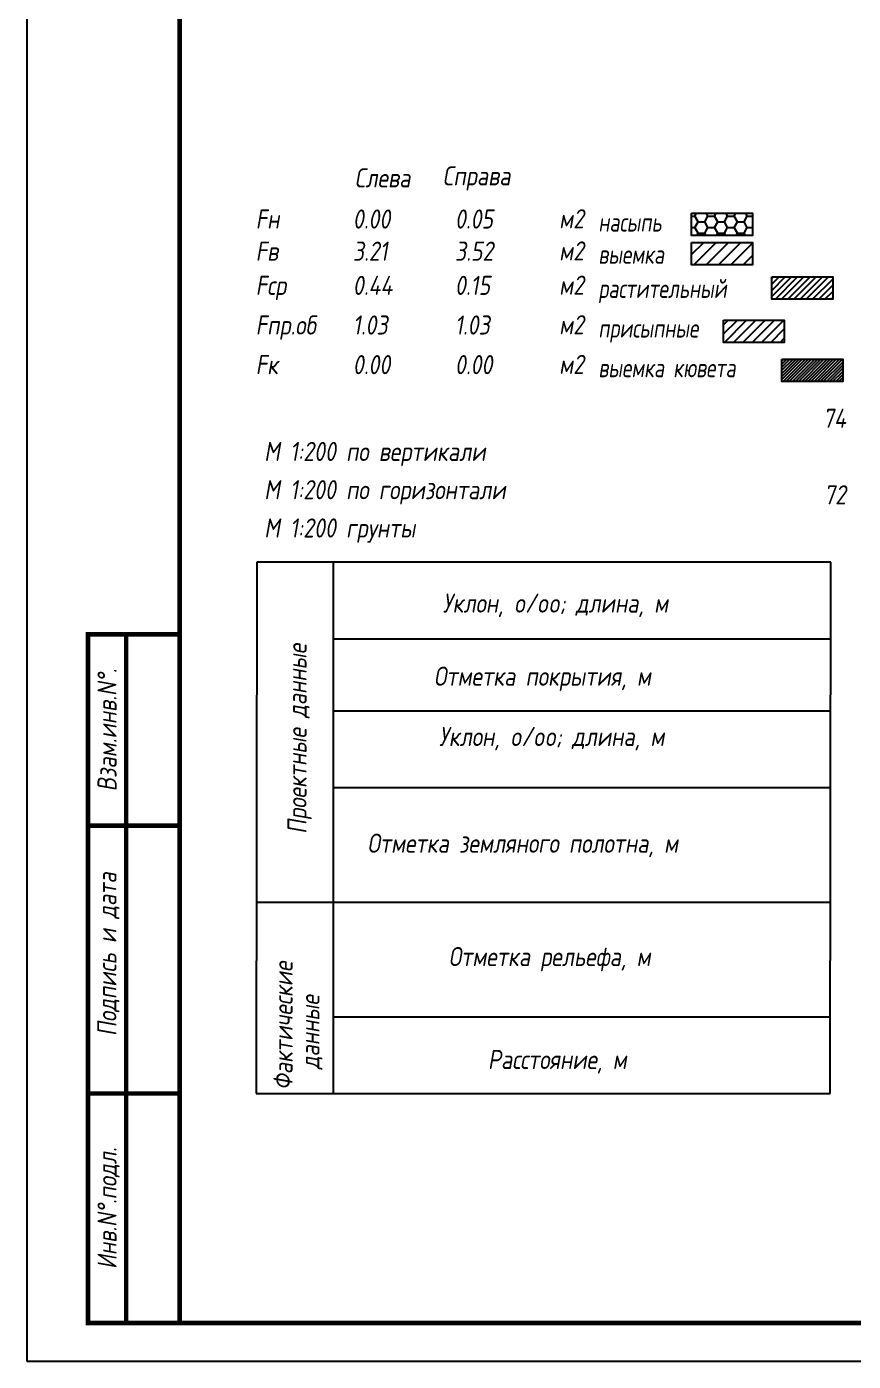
# Model space of a CAD drawing. Extents: x -717 to 1451, y -133302 to 233.
# Drawn here: x -30.1 to 78, y -15107.4 to -14933 of the extents above; entities that cross this region are included whole.
import ezdxf
from ezdxf.enums import TextEntityAlignment as Align

# ---------------------------------------------------------------- set-up
doc = ezdxf.new("R2010")
doc.units = 0
for name, color, linetype in [('Зарамочное оформление', 7, 'Continuous'), ('Линейка абсолютных высот', 7, 'Continuous'), ('Объем выемки', 7, 'Continuous'), ('Объем кюветов', 7, 'Continuous'), ('Объем насыпи', 7, 'Continuous'), ('Объем присыпных обочин', 7, 'Continuous'), ('Объем срезки растительного слоя', 7, 'Continuous'), ('Объём_2650', 7, 'Continuous'), ('Таблица', 7, 'Continuous')]:
    doc.layers.add(name, color=color, linetype=linetype)
for name, color, linetype, true_color in [('Объём_2563', 7, 'Continuous', 0xff8000), ('Объём_2570', 7, 'Continuous', 0x80ff00), ('Объём_2600', 7, 'Continuous', 0x808000), ('Объём_2620', 2, 'Continuous', 0xffff00)]:
    doc.layers.add(name, color=color, linetype=linetype, true_color=true_color)
doc.styles.add('М', font='romand.shx', dxfattribs={"width": 0.8, "oblique": 10, "height": 2.5})

# ---------------------------------------------------------------- blocks, each defined once
blk = doc.blocks.new('условные обозначения')
at = {"layer": 'Объём_2563'}
h = blk.add_hatch(dxfattribs=at)
h.set_pattern_fill('ANSI31', color=256, scale=0.3)
h.set_pattern_definition([(45, (-34.5, -100.5), (-0.673519, 0.673519), [])])
h.paths.add_polyline_path([(18.26, 7.53), (27.08, 7.53), (27.08, 4.62), (18.26, 4.62)])
at = {"layer": 'Объём_2570'}
h = blk.add_hatch(dxfattribs=at)
h.set_pattern_fill('ANSI31', color=3, scale=0.2)
h.set_pattern_definition([(45, (-32.9034, -100.5), (-0.4490128, 0.4490128), [])])
h.paths.add_polyline_path([(25.29, 13.16), (34.12, 13.16), (34.12, 10.25), (25.29, 10.25)])
at = {"layer": 'Объём_2600'}
h = blk.add_hatch(dxfattribs=at)
h.set_pattern_fill('ANSI31', color=6, scale=0.4)
h.set_pattern_definition([(45, (-34.5, -100.5), (-0.898026, 0.898026), [])])
h.paths.add_polyline_path([(13.63, 17.67), (22.46, 17.67), (22.46, 14.76), (13.63, 14.76)])
at = {"layer": 'Объём_2620'}
h = blk.add_hatch(dxfattribs=at)
h.set_pattern_fill('ANSI31', color=2, scale=0.1)
h.set_pattern_definition([(45, (-33.755, -100.5), (-0.2245064, 0.2245064), [])])
h.paths.add_polyline_path([(26.75, 2.41), (35.57, 2.41), (35.57, -0.5), (26.75, -0.5)])
at = {"layer": 'Объём_2650'}
h = blk.add_hatch(dxfattribs=at)
h.set_pattern_fill('HONEY', color=5, scale=0.3)
h.set_pattern_definition([(0, (-34.5, -100.5), (1.42875, 0.824889), [0.9525, -1.905]), (120, (-34.5, -100.5), (-1.42875, 0.824889), [0.9525, -1.905]), (60, (-34.5, -100.5), (3e-09, 1.6497784), [-1.905, 0.9525])])
h.paths.add_polyline_path([(13.63, 21.49), (22.46, 21.49), (22.46, 18.58), (13.63, 18.58)])
at = {"layer": 'Объём_2563'}
blk.add_lwpolyline([(18.26, 7.53), (27.08, 7.53), (27.08, 4.62), (18.26, 4.62)], close=True, dxfattribs=at)
at = {"layer": 'Объём_2620', "color": 2}
blk.add_lwpolyline([(26.75, 2.41), (35.57, 2.41), (35.57, -0.5), (26.75, -0.5)], close=True, dxfattribs=at)
at = {"layer": 'Объём_2650', "color": 5}
blk.add_lwpolyline([(13.63, 21.49), (22.46, 21.49), (22.46, 18.58), (13.63, 18.58)], close=True, dxfattribs=at)
at = {"layer": 'Объём_2650', "color": 6}
blk.add_lwpolyline([(13.63, 17.67), (22.46, 17.67), (22.46, 14.76), (13.63, 14.76)], close=True, dxfattribs=at)
at = {"layer": 'Объём_2650', "color": 3}
blk.add_lwpolyline([(25.29, 13.16), (34.12, 13.16), (34.12, 10.25), (25.29, 10.25)], close=True, dxfattribs=at)
at = {"layer": 'Объем насыпи', "color": 1, "style": 'М', "oblique": 10, "width": 0.8}
for s, p in [('насыпь', (0.09, 19.09)), ('выемка', (0.09, 14.89)), ('растительный', (0.09, 10.42)), ('присыпные', (0.09, 5.24)), ('выемка кювета', (0.09, 0.06))]:
    blk.add_text(s, height=2.5, dxfattribs=at).set_placement(p)

msp = doc.modelspace()

# ---------------------------------------------------------------- linework, layer by layer
at = {"layer": 'Таблица', "linetype": 'Continuous', "flags": 128}
for points in [[(0, -15003), (-0.054, -15072.421)], [(75, -15003), (0, -15003)], [(10, -15003), (10, -15072.421)], [(74.946, -15072.421), (75, -15003)], [(10, -15013), (75, -15013)], [(10, -15022.421), (75, -15022.421)], [(9.946, -15032.421), (74.946, -15032.421)], [(-0.054, -15047.421), (74.946, -15047.421)], [(9.946, -15062.421), (74.946, -15062.421)], [(-0.054, -15072.421), (74.946, -15072.421)]]:
    msp.add_lwpolyline(points, dxfattribs=at)

# ---------------------------------------------------------------- block references
at = {"layer": 'Объём_2570', "xscale": 0.9}
msp.add_blockref('условные обозначения', (44.555, -14978.88), dxfattribs=at)

# ---------------------------------------------------------------- texts
at = {"style": 'М', "oblique": 10, "width": 0.8}
msp.add_text('М 1:200 грунты', height=2.5, dxfattribs=at).set_placement((0.973, -14999.769))
at = {"layer": 'Линейка абсолютных высот', "style": 'М', "oblique": 10, "width": 0.8}
for s, p in [('74', (77, -14984.184)), ('72', (77, -14994.184))]:
    msp.add_text(s, height=2.5, dxfattribs=at).set_placement(p, align=Align.MIDDLE_RIGHT)
at = {"layer": 'Объем выемки', "style": 'М', "oblique": 10, "width": 0.8}
for s, p in [('Fв', (-0.138, -14963.599)), ('3.21', (12.562, -14963.599)), ('3.52', (25.903, -14963.599)), ('м2', (39.508, -14963.565))]:
    msp.add_text(s, height=2.5, dxfattribs=at).set_placement(p)
at = {"layer": 'Объем кюветов', "style": 'М', "oblique": 10, "width": 0.8}
for s, p in [('Fк', (-0.138, -14978.424)), ('0.00', (12.562, -14978.424)), ('0.00', (25.903, -14978.424)), ('м2', (39.508, -14978.39))]:
    msp.add_text(s, height=2.5, dxfattribs=at).set_placement(p)
at = {"layer": 'Объем насыпи', "style": 'М', "oblique": 10, "width": 0.8}
for s, p in [('Слева', (12.806, -14954.013)), ('Справа', (24.298, -14953.746)), ('Fн', (-0.138, -14959.394)), ('0.00', (12.562, -14959.394)), ('0.05', (25.903, -14959.394)), ('м2', (39.508, -14959.36))]:
    msp.add_text(s, height=2.5, dxfattribs=at).set_placement(p)
at = {"layer": 'Объем присыпных обочин', "style": 'М', "oblique": 10, "width": 0.8}
for s, p in [('Fпр.об', (-0.138, -14973.245)), ('1.03', (12.562, -14973.245)), ('1.03', (25.903, -14973.245)), ('м2', (39.508, -14973.212))]:
    msp.add_text(s, height=2.5, dxfattribs=at).set_placement(p)
at = {"layer": 'Объем срезки растительного слоя', "style": 'М', "oblique": 10, "width": 0.8}
for s, p in [('Fср', (-0.138, -14968.066)), ('0.44', (12.562, -14968.066)), ('0.15', (25.903, -14968.066)), ('м2', (39.508, -14968.033))]:
    msp.add_text(s, height=2.5, dxfattribs=at).set_placement(p)
at = {"layer": 'Таблица', "style": 'М', "oblique": 10, "width": 0.8}
for s, p in [('М 1:200 по вертикали', (0.973, -14989.769)), ('М 1:200 по горизонтали', (0.973, -14994.769)), ('Уклон, o/oo; длина, м', (24.315, -15009.584)), ('Отметка покрытия, м', (23.148, -15019.139)), ('Уклон, o/oo; длина, м', (23.824, -15027.017)), ('Отметка земляного полотна, м', (14.462, -15040.965)), ('Отметка рельефа, м', (25.077, -15055.777)), ('Расстояние, м', (30.202, -15069.23))]:
    msp.add_text(s, height=2.5, dxfattribs=at).set_placement(p)
for s, p in [('Проектные данные ', (6.519, -15038.504)), ('Фактические ', (4.698, -15071.958)), ('данные', (8.204, -15069.253))]:
    msp.add_text(s, height=2.5, rotation=90, dxfattribs=at).set_placement(p)

# ---------------------------------------------------------------- wipeouts: each hides what was drawn before it
msp.add_wipeout([(-10.054, -15012.421), (-22.054, -15012.421), (-22.054, -15102.421), (-10.054, -15102.421)]).dxf.layer = 'Зарамочное оформление'

# ---------------------------------------------------------------- next in the draw order: linework, layer by layer
at = {"flags": 128}
msp.add_lwpolyline([(-30.054, -15107.421), (389.946, -15107.421), (389.946, -14810.421), (-30.054, -14810.421)], close=True, dxfattribs=at)
at = {"const_width": 0.6, "flags": 128}
msp.add_lwpolyline([(-10.054, -15102.421), (384.946, -15102.421), (384.946, -14815.421), (-10.054, -14815.421)], close=True, dxfattribs=at)
at = {"layer": 'Зарамочное оформление', "linetype": 'Continuous', "lineweight": -3, "const_width": 0.6, "flags": 128}
for points in [[(-10.054, -15102.421), (-22.054, -15102.421), (-22.054, -15012.421), (-10.054, -15012.421)], [(-17.054, -15102.421), (-17.054, -15012.421)], [(-22.054, -15037.421), (-10.054, -15037.421)], [(-22.054, -15072.421), (-10.054, -15072.421)]]:
    msp.add_lwpolyline(points, dxfattribs=at)

# ---------------------------------------------------------------- next in the draw order: texts
at = {"layer": 'Зарамочное оформление', "lineweight": 15, "style": 'М', "oblique": 10, "width": 0.8}
for s, p in [('Взам.инв.N%%d.', (-19.554, -15024.921)), ('Подпись и дата', (-19.572, -15054.227)), ('Инв.N%%d.подл.', (-19.554, -15087.421))]:
    msp.add_text(s, height=2.5, rotation=90, dxfattribs=at).set_placement(p, align=Align.MIDDLE_CENTER)

doc.saveas('drawing.dxf')
